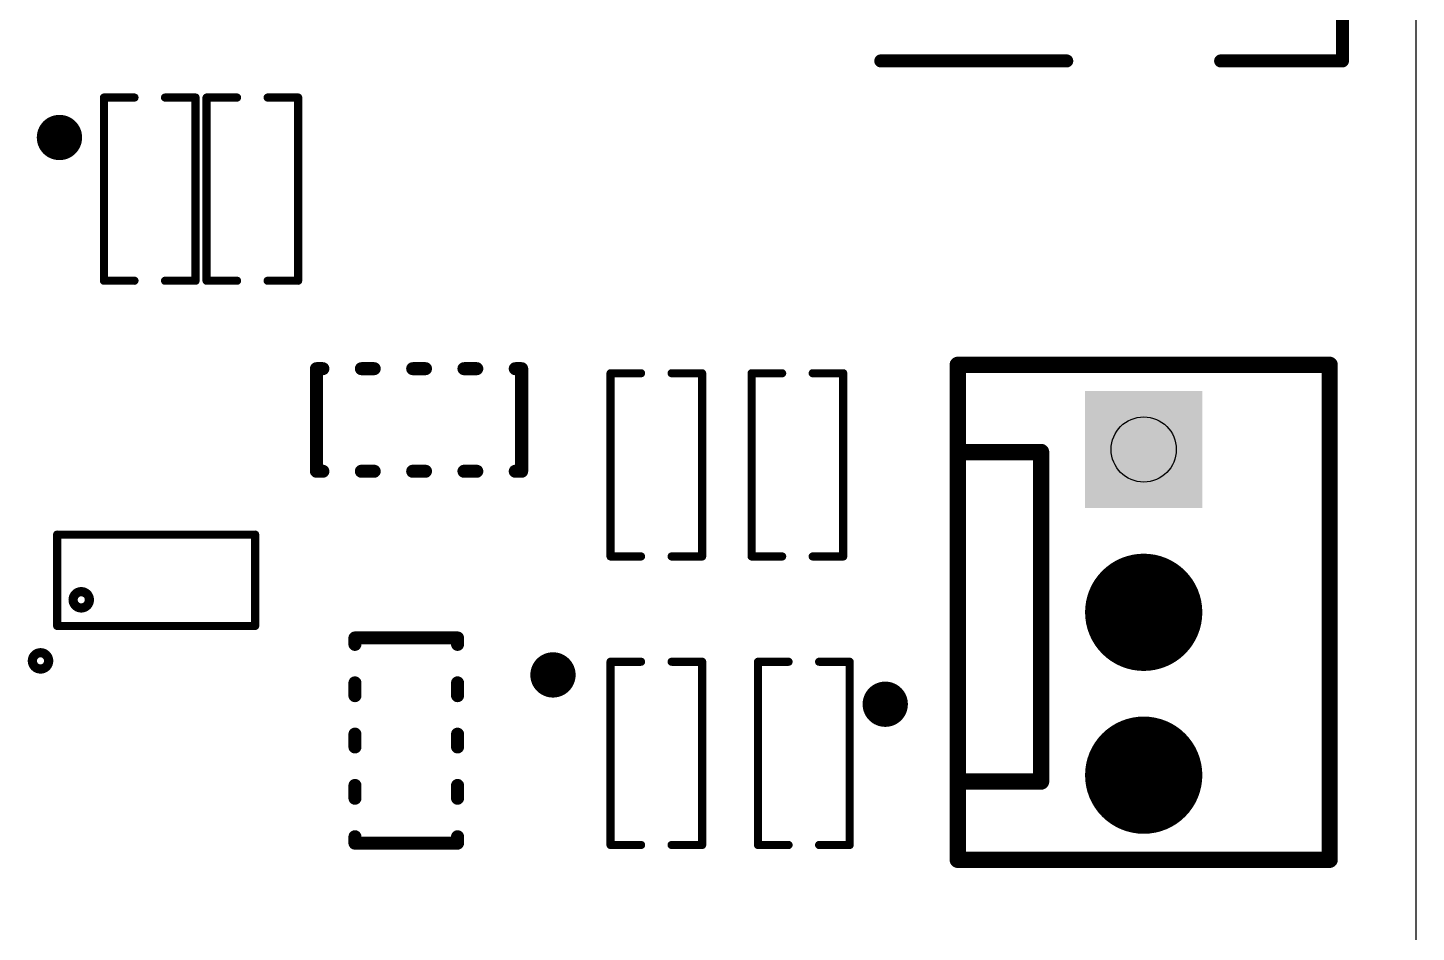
# Model space of a CAD drawing. Extents: x -132 to 146, y -142 to 112.
# Drawn here: x 124.4 to 146.05, y 70.51 to 84.62 of the extents above; entities that cross this region are included whole.
import ezdxf

# ---------------------------------------------------------------- set-up
doc = ezdxf.new("R2010")
doc.units = 0
for name, color, linetype in [('17', 82, 'CONTINUOUS'), ('18', 82, 'CONTINUOUS'), ('20', 7, 'CONTINUOUS'), ('21', 253, 'CONTINUOUS'), ('44', 253, 'CONTINUOUS')]:
    doc.layers.add(name, color=color, linetype=linetype)

# ---------------------------------------------------------------- blocks, each defined once
blk = doc.blocks.new('SQUAREP')
blk.add_solid([(-0.5, -0.5), (0.5, -0.5), (-0.5, 0.5), (0.5, 0.5)])
blk = doc.blocks.new('ROUNDP')
at = {"const_width": 0.5}
blk.add_lwpolyline([(0, -0.25, 1), (0, 0.25, 1), (0, -0.25)], format="xyb", dxfattribs=at)
blk = doc.blocks.new('ROUNDV')
at = {"const_width": 0.5}
blk.add_lwpolyline([(0, -0.25, 1), (0, 0.25, 1), (0, -0.25)], format="xyb", dxfattribs=at)

msp = doc.modelspace()

# ---------------------------------------------------------------- linework, layer by layer
at = {"layer": '20'}
msp.add_line((146.05, 0), (146.05, 101.9), dxfattribs=at)
at = {"layer": '21'}
for points, const_width in [([(144.9, 84.1), (144.9, 92.5)], 0.2032), ([(140.6, 84.1), (137.7, 84.1)], 0.2032), ([(143, 84.1), (144.9, 84.1)], 0.2032), ([(125.5856, 80.6712), (125.5856, 83.5288)], 0.127), ([(125.5856, 83.5288), (126.0619, 83.5288)], 0.127), ([(127.0144, 83.5288), (126.5381, 83.5288)], 0.127), ([(127.0144, 80.6712), (127.0144, 83.5288)], 0.127), ([(127.1856, 80.6712), (127.1856, 83.5288)], 0.127), ([(127.1856, 83.5288), (127.6619, 83.5288)], 0.127), ([(128.6144, 83.5288), (128.1381, 83.5288)], 0.127), ([(128.6144, 80.6712), (128.6144, 83.5288)], 0.127), ([(126.0619, 80.6712), (125.5856, 80.6712)], 0.127), ([(126.5381, 80.6712), (127.0144, 80.6712)], 0.127), ([(127.6619, 80.6712), (127.1856, 80.6712)], 0.127), ([(128.1381, 80.6712), (128.6144, 80.6712)], 0.127), ([(138.9, 78), (138.9, 79.36)], 0.254), ([(138.9, 79.36), (144.7, 79.36)], 0.254), ([(144.7, 79.36), (144.7, 71.64)], 0.254), ([(128.9, 77.7), (128.9, 79.3)], 0.2032), ([(128.9, 79.3), (129, 79.3)], 0.2032), ([(129.8, 79.3), (129.6, 79.3)], 0.2032), ([(130.6, 79.3), (130.4, 79.3)], 0.2032), ([(131.4, 79.3), (131.2, 79.3)], 0.2032), ([(132, 79.3), (132.1, 79.3)], 0.2032), ([(132.1, 79.3), (132.1, 77.7)], 0.2032), ([(133.9619, 79.2288), (133.4856, 79.2288)], 0.127), ([(133.4856, 79.2288), (133.4856, 76.3712)], 0.127), ([(134.4381, 79.2288), (134.9144, 79.2288)], 0.127), ([(134.9144, 79.2288), (134.9144, 76.3712)], 0.127), ([(136.1619, 79.2288), (135.6856, 79.2288)], 0.127), ([(135.6856, 79.2288), (135.6856, 76.3712)], 0.127), ([(136.6381, 79.2288), (137.1144, 79.2288)], 0.127), ([(137.1144, 79.2288), (137.1144, 76.3712)], 0.127), ([(138.9, 72.86), (138.9, 78)], 0.254), ([(140.2, 78), (138.9, 78)], 0.254), ([(140.2, 72.86), (140.2, 78)], 0.254), ([(129, 77.7), (128.9, 77.7)], 0.2032), ([(129.6, 77.7), (129.8, 77.7)], 0.2032), ([(130.4, 77.7), (130.6, 77.7)], 0.2032), ([(131.2, 77.7), (131.4, 77.7)], 0.2032), ([(132.1, 77.7), (132, 77.7)], 0.2032), ([(124.8562, 76.7126), (127.9438, 76.7126)], 0.127), ([(124.8562, 75.2876), (124.8562, 76.7126)], 0.127), ([(127.9438, 76.7126), (127.9438, 75.2876)], 0.127), ([(133.4856, 76.3712), (133.9619, 76.3712)], 0.127), ([(134.9144, 76.3712), (134.4381, 76.3712)], 0.127), ([(135.6856, 76.3712), (136.1619, 76.3712)], 0.127), ([(137.1144, 76.3712), (136.6381, 76.3712)], 0.127), ([(127.9438, 75.2876), (124.8562, 75.2876)], 0.127), ([(129.5, 75.1), (131.1, 75.1)], 0.2032), ([(129.5, 75), (129.5, 75.1)], 0.2032), ([(131.1, 75.1), (131.1, 75)], 0.2032), ([(133.9619, 74.7288), (133.4856, 74.7288)], 0.127), ([(133.4856, 74.7288), (133.4856, 71.8712)], 0.127), ([(134.4381, 74.7288), (134.9144, 74.7288)], 0.127), ([(134.9144, 74.7288), (134.9144, 71.8712)], 0.127), ([(136.2619, 74.7288), (135.7856, 74.7288)], 0.127), ([(135.7856, 74.7288), (135.7856, 71.8712)], 0.127), ([(136.7381, 74.7288), (137.2144, 74.7288)], 0.127), ([(137.2144, 74.7288), (137.2144, 71.8712)], 0.127), ([(129.5, 74.4), (129.5, 74.2)], 0.2032), ([(131.1, 74.2), (131.1, 74.4)], 0.2032), ([(129.5, 73.6), (129.5, 73.4)], 0.2032), ([(131.1, 73.4), (131.1, 73.6)], 0.2032), ([(138.9, 71.64), (138.9, 72.86)], 0.254), ([(138.9, 72.86), (140.2, 72.86)], 0.254), ([(129.5, 72.8), (129.5, 72.6)], 0.2032), ([(131.1, 72.6), (131.1, 72.8)], 0.2032), ([(129.5, 71.9), (129.5, 72)], 0.2032), ([(131.1, 71.9), (129.5, 71.9)], 0.2032), ([(131.1, 72), (131.1, 71.9)], 0.2032), ([(133.4856, 71.8712), (133.9619, 71.8712)], 0.127), ([(134.9144, 71.8712), (134.4381, 71.8712)], 0.127), ([(135.7856, 71.8712), (136.2619, 71.8712)], 0.127), ([(137.2144, 71.8712), (136.7381, 71.8712)], 0.127), ([(144.7, 71.64), (138.9, 71.64)], 0.254)]:
    msp.add_lwpolyline(points, dxfattribs=dict(at, const_width=const_width))
for points, const_width in [([(137.7, 84.1508, 1), (137.7, 84.0492)], 0.1016), ([(140.6, 84.0492, 1), (140.6, 84.1508)], 0.1016), ([(143, 84.1508, 1), (143, 84.0492)], 0.1016), ([(144.8492, 84.1, 1), (144.9508, 84.1)], 0.1016), ([(144.9, 84.0492, 1), (144.9, 84.1508)], 0.1016), ([(125.6174, 83.5288, 1), (125.5538, 83.5288)], 0.0635), ([(125.5856, 83.5606, 1), (125.5856, 83.4971)], 0.0635), ([(126.0619, 83.4971, 1), (126.0619, 83.5606)], 0.0635), ([(126.5381, 83.5606, 1), (126.5381, 83.4971)], 0.0635), ([(127.0462, 83.5288, 1), (126.9827, 83.5288)], 0.0635), ([(127.0144, 83.4971, 1), (127.0144, 83.5606)], 0.0635), ([(127.2174, 83.5288, 1), (127.1539, 83.5288)], 0.0635), ([(127.1856, 83.5606, 1), (127.1856, 83.4971)], 0.0635), ([(127.6619, 83.4971, 1), (127.6619, 83.5606)], 0.0635), ([(128.1381, 83.5606, 1), (128.1381, 83.4971)], 0.0635), ([(128.6462, 83.5288, 1), (128.5827, 83.5288)], 0.0635), ([(128.6144, 83.4971, 1), (128.6144, 83.5606)], 0.0635), ([(125.5856, 80.703, 1), (125.5856, 80.6394)], 0.0635), ([(125.5538, 80.6712, 1), (125.6174, 80.6712)], 0.0635), ([(126.0619, 80.6394, 1), (126.0619, 80.703)], 0.0635), ([(126.5381, 80.703, 1), (126.5381, 80.6394)], 0.0635), ([(126.9827, 80.6712, 1), (127.0462, 80.6712)], 0.0635), ([(127.0144, 80.6394, 1), (127.0144, 80.703)], 0.0635), ([(127.1856, 80.703, 1), (127.1856, 80.6394)], 0.0635), ([(127.1539, 80.6712, 1), (127.2174, 80.6712)], 0.0635), ([(127.6619, 80.6394, 1), (127.6619, 80.703)], 0.0635), ([(128.1381, 80.703, 1), (128.1381, 80.6394)], 0.0635), ([(128.5827, 80.6712, 1), (128.6462, 80.6712)], 0.0635), ([(128.6144, 80.6394, 1), (128.6144, 80.703)], 0.0635), ([(138.9635, 79.36, 1), (138.8365, 79.36)], 0.127), ([(138.9, 79.4235, 1), (138.9, 79.2965)], 0.127), ([(144.7635, 79.36, 1), (144.6365, 79.36)], 0.127), ([(144.7, 79.2965, 1), (144.7, 79.4235)], 0.127), ([(128.9508, 79.3, 1), (128.8492, 79.3)], 0.1016), ([(128.9, 79.3508, 1), (128.9, 79.2492)], 0.1016), ([(129, 79.2492, 1), (129, 79.3508)], 0.1016), ([(129.6, 79.3508, 1), (129.6, 79.2492)], 0.1016), ([(129.8, 79.2492, 1), (129.8, 79.3508)], 0.1016), ([(130.4, 79.3508, 1), (130.4, 79.2492)], 0.1016), ([(130.6, 79.2492, 1), (130.6, 79.3508)], 0.1016), ([(131.2, 79.3508, 1), (131.2, 79.2492)], 0.1016), ([(131.4, 79.2492, 1), (131.4, 79.3508)], 0.1016), ([(132, 79.3508, 1), (132, 79.2492)], 0.1016), ([(132.1508, 79.3, 1), (132.0492, 79.3)], 0.1016), ([(132.1, 79.2492, 1), (132.1, 79.3508)], 0.1016), ([(133.4856, 79.2606, 1), (133.4856, 79.1971)], 0.0635), ([(133.5173, 79.2288, 1), (133.4539, 79.2288)], 0.0635), ([(133.9619, 79.1971, 1), (133.9619, 79.2606)], 0.0635), ([(134.4381, 79.2606, 1), (134.4381, 79.1971)], 0.0635), ([(134.9461, 79.2288, 1), (134.8827, 79.2288)], 0.0635), ([(134.9144, 79.1971, 1), (134.9144, 79.2606)], 0.0635), ([(135.6856, 79.2606, 1), (135.6856, 79.1971)], 0.0635), ([(135.7173, 79.2288, 1), (135.6539, 79.2288)], 0.0635), ([(136.1619, 79.1971, 1), (136.1619, 79.2606)], 0.0635), ([(136.6381, 79.2606, 1), (136.6381, 79.1971)], 0.0635), ([(137.1462, 79.2288, 1), (137.0827, 79.2288)], 0.0635), ([(137.1144, 79.1971, 1), (137.1144, 79.2606)], 0.0635), ([(138.9635, 78, 1), (138.8365, 78)], 0.127), ([(138.9, 78.0635, 1), (138.9, 77.9365)], 0.127), ([(138.8365, 78, 1), (138.9635, 78)], 0.127), ([(140.2635, 78, 1), (140.1365, 78)], 0.127), ([(140.2, 77.9365, 1), (140.2, 78.0635)], 0.127), ([(128.9, 77.7508, 1), (128.9, 77.6492)], 0.1016), ([(128.8492, 77.7, 1), (128.9508, 77.7)], 0.1016), ([(129, 77.6492, 1), (129, 77.7508)], 0.1016), ([(129.6, 77.7508, 1), (129.6, 77.6492)], 0.1016), ([(129.8, 77.6492, 1), (129.8, 77.7508)], 0.1016), ([(130.4, 77.7508, 1), (130.4, 77.6492)], 0.1016), ([(130.6, 77.6492, 1), (130.6, 77.7508)], 0.1016), ([(131.2, 77.7508, 1), (131.2, 77.6492)], 0.1016), ([(131.4, 77.6492, 1), (131.4, 77.7508)], 0.1016), ([(132, 77.7508, 1), (132, 77.6492)], 0.1016), ([(132.0492, 77.7, 1), (132.1508, 77.7)], 0.1016), ([(132.1, 77.6492, 1), (132.1, 77.7508)], 0.1016), ([(124.888, 76.7126, 1), (124.8244, 76.7126)], 0.0635), ([(124.8562, 76.7444, 1), (124.8562, 76.6809)], 0.0635), ([(127.9756, 76.7126, 1), (127.9121, 76.7126)], 0.0635), ([(127.9438, 76.6809, 1), (127.9438, 76.7444)], 0.0635), ([(133.4856, 76.403, 1), (133.4856, 76.3394)], 0.0635), ([(133.9619, 76.3394, 1), (133.9619, 76.403)], 0.0635), ([(134.4381, 76.403, 1), (134.4381, 76.3394)], 0.0635), ([(134.9144, 76.3394, 1), (134.9144, 76.403)], 0.0635), ([(135.6856, 76.403, 1), (135.6856, 76.3394)], 0.0635), ([(136.1619, 76.3394, 1), (136.1619, 76.403)], 0.0635), ([(136.6381, 76.403, 1), (136.6381, 76.3394)], 0.0635), ([(137.1144, 76.3394, 1), (137.1144, 76.403)], 0.0635), ([(133.4539, 76.3712, 1), (133.5173, 76.3712)], 0.0635), ([(134.8827, 76.3712, 1), (134.9461, 76.3712)], 0.0635), ([(135.6539, 76.3712, 1), (135.7173, 76.3712)], 0.0635), ([(137.0827, 76.3712, 1), (137.1462, 76.3712)], 0.0635), ([(125.2316, 75.6234, 1), (125.2316, 75.767, 1), (125.2316, 75.6234)], 0.254), ([(124.8562, 75.3194, 1), (124.8562, 75.2558)], 0.0635), ([(127.9438, 75.2558, 1), (127.9438, 75.3194)], 0.0635), ([(124.8244, 75.2876, 1), (124.888, 75.2876)], 0.0635), ([(127.9121, 75.2876, 1), (127.9756, 75.2876)], 0.0635), ([(129.5, 75.1508, 1), (129.5, 75.0492)], 0.1016), ([(129.5508, 75.1, 1), (129.4492, 75.1)], 0.1016), ([(131.1508, 75.1, 1), (131.0492, 75.1)], 0.1016), ([(131.1, 75.0492, 1), (131.1, 75.1508)], 0.1016), ([(124.5966, 74.6709, 1), (124.5966, 74.8145, 1), (124.5966, 74.6709)], 0.254), ([(129.4492, 75, 1), (129.5508, 75)], 0.1016), ([(131.0492, 75, 1), (131.1508, 75)], 0.1016), ([(133.4856, 74.7606, 1), (133.4856, 74.6971)], 0.0635), ([(133.5173, 74.7288, 1), (133.4539, 74.7288)], 0.0635), ([(133.9619, 74.6971, 1), (133.9619, 74.7606)], 0.0635), ([(134.4381, 74.7606, 1), (134.4381, 74.6971)], 0.0635), ([(134.9461, 74.7288, 1), (134.8827, 74.7288)], 0.0635), ([(134.9144, 74.6971, 1), (134.9144, 74.7606)], 0.0635), ([(135.7856, 74.7606, 1), (135.7856, 74.6971)], 0.0635), ([(135.8174, 74.7288, 1), (135.7539, 74.7288)], 0.0635), ([(136.2619, 74.6971, 1), (136.2619, 74.7606)], 0.0635), ([(136.7381, 74.7606, 1), (136.7381, 74.6971)], 0.0635), ([(137.2462, 74.7288, 1), (137.1827, 74.7288)], 0.0635), ([(137.2144, 74.6971, 1), (137.2144, 74.7606)], 0.0635), ([(129.5508, 74.4, 1), (129.4492, 74.4)], 0.1016), ([(131.1508, 74.4, 1), (131.0492, 74.4)], 0.1016), ([(129.4492, 74.2, 1), (129.5508, 74.2)], 0.1016), ([(131.0492, 74.2, 1), (131.1508, 74.2)], 0.1016), ([(129.5508, 73.6, 1), (129.4492, 73.6)], 0.1016), ([(131.1508, 73.6, 1), (131.0492, 73.6)], 0.1016), ([(129.4492, 73.4, 1), (129.5508, 73.4)], 0.1016), ([(131.0492, 73.4, 1), (131.1508, 73.4)], 0.1016), ([(138.9635, 72.86, 1), (138.8365, 72.86)], 0.127), ([(138.9, 72.9235, 1), (138.9, 72.7965)], 0.127), ([(140.2, 72.7965, 1), (140.2, 72.9235)], 0.127), ([(129.5508, 72.8, 1), (129.4492, 72.8)], 0.1016), ([(131.1508, 72.8, 1), (131.0492, 72.8)], 0.1016), ([(138.8365, 72.86, 1), (138.9635, 72.86)], 0.127), ([(140.1365, 72.86, 1), (140.2635, 72.86)], 0.127), ([(129.4492, 72.6, 1), (129.5508, 72.6)], 0.1016), ([(131.0492, 72.6, 1), (131.1508, 72.6)], 0.1016), ([(129.5508, 72, 1), (129.4492, 72)], 0.1016), ([(129.5, 71.9508, 1), (129.5, 71.8492)], 0.1016), ([(129.4492, 71.9, 1), (129.5508, 71.9)], 0.1016), ([(131.1508, 72, 1), (131.0492, 72)], 0.1016), ([(131.0492, 71.9, 1), (131.1508, 71.9)], 0.1016), ([(131.1, 71.8492, 1), (131.1, 71.9508)], 0.1016), ([(133.4856, 71.903, 1), (133.4856, 71.8394)], 0.0635), ([(133.4539, 71.8712, 1), (133.5173, 71.8712)], 0.0635), ([(133.9619, 71.8394, 1), (133.9619, 71.903)], 0.0635), ([(134.4381, 71.903, 1), (134.4381, 71.8394)], 0.0635), ([(134.8827, 71.8712, 1), (134.9461, 71.8712)], 0.0635), ([(134.9144, 71.8394, 1), (134.9144, 71.903)], 0.0635), ([(135.7856, 71.903, 1), (135.7856, 71.8394)], 0.0635), ([(135.7539, 71.8712, 1), (135.8174, 71.8712)], 0.0635), ([(136.2619, 71.8394, 1), (136.2619, 71.903)], 0.0635), ([(136.7381, 71.903, 1), (136.7381, 71.8394)], 0.0635), ([(137.1827, 71.8712, 1), (137.2462, 71.8712)], 0.0635), ([(137.2144, 71.8394, 1), (137.2144, 71.903)], 0.0635), ([(138.9, 71.7035, 1), (138.9, 71.5765)], 0.127), ([(138.8365, 71.64, 1), (138.9635, 71.64)], 0.127), ([(144.6365, 71.64, 1), (144.7635, 71.64)], 0.127), ([(144.7, 71.5765, 1), (144.7, 71.7035)], 0.127)]:
    msp.add_lwpolyline(points, format="xyb", dxfattribs=dict(at, const_width=const_width))
at = {"layer": '44'}
for centre, radius in [((124.8918, 82.9056), 0.15), ((141.8, 78.04), 0.508), ((141.8, 75.5), 0.508), ((132.588, 74.5236), 0.15), ((137.7696, 74.0664), 0.15), ((141.8, 72.96), 0.508)]:
    msp.add_circle(centre, radius, dxfattribs=at)

# ---------------------------------------------------------------- block references
at = {"layer": '17', "xscale": 1.8288, "yscale": 1.8288, "rotation": 90}
for name, p in [('SQUAREP', (141.8, 78.04)), ('SQUAREP', (141.8, 78.04)), ('ROUNDP', (141.8, 75.5)), ('ROUNDP', (141.8, 75.5)), ('ROUNDP', (141.8, 72.96)), ('ROUNDP', (141.8, 72.96))]:
    msp.add_blockref(name, p, dxfattribs=at)
at = {"layer": '18', "xscale": 0.7064, "yscale": 0.7064}
for p in [(124.8918, 82.9056), (132.588, 74.5236), (137.7696, 74.0664)]:
    msp.add_blockref('ROUNDV', p, dxfattribs=at)

doc.saveas('drawing.dxf')
